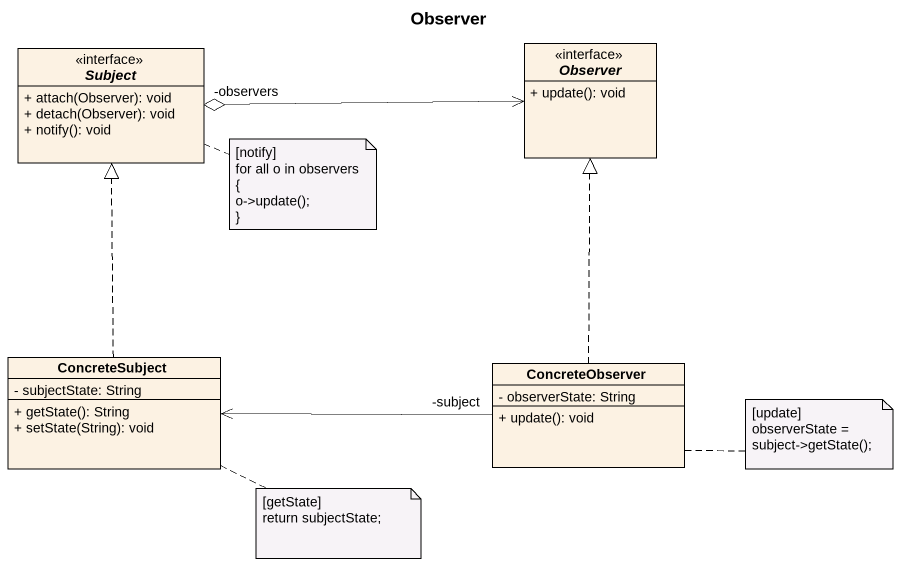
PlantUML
@startuml
title Observer
hide circle
hide empty members
skinparam classAttributeIconSize 0
interface Subject <<interface>> {
  + attach(Observer): void
  + detach(Observer): void
  + notify(): void
}
interface Observer <<interface>> {
  + update(): void
}
class ConcreteSubject {
  - subjectState: String
  + getState(): String
  + setState(String): void
}
class ConcreteObserver {
  - observerState: String
  + update(): void
}
Observer <-left-o "-observers" Subject
ConcreteSubject .up.|> Subject
ConcreteObserver .up.|> Observer
ConcreteObserver "-subject" -left-> ConcreteSubject
note right of Subject
  [notify]
  for all o in observers {
  o->update();
  ~}
end note
note right of ConcreteObserver
  [update]
  observerState = subject->getState();
end note
note right of ConcreteSubject
  [getState]
  return subjectState;
end note
@enduml
